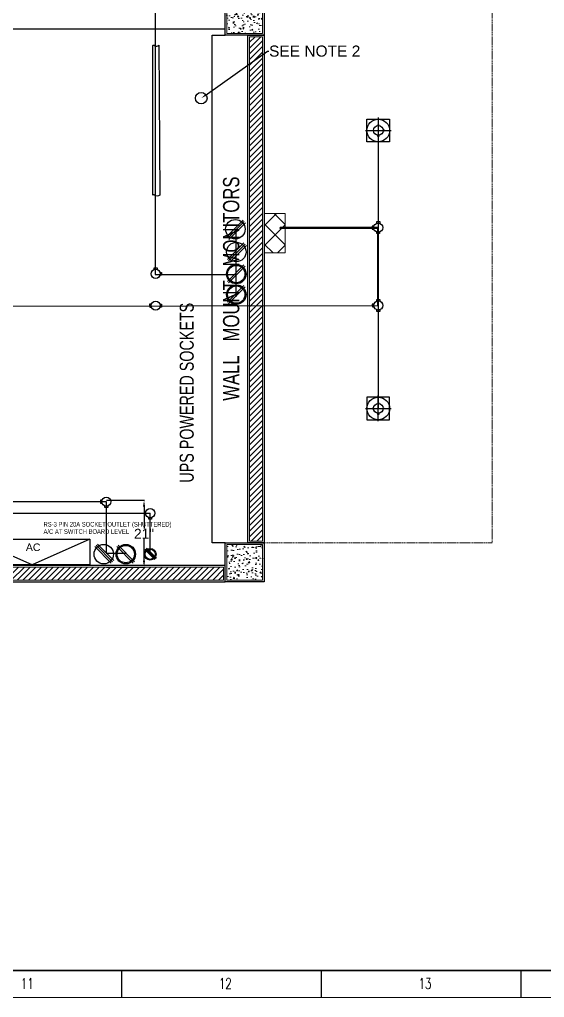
# Model space of a CAD drawing. Header units: inches. Extents: x 112 to 4169, y -2569 to 841.
# Drawn here: x 2215.4 to 2376.7, y 83.6 to 384.2 of the extents above; entities that cross this region are included whole.
import ezdxf
from ezdxf import colors
from ezdxf.entities.mleader import LeaderData, LeaderLine
from ezdxf.math import Vec2, Vec3

# ---------------------------------------------------------------- set-up
doc = ezdxf.new("R2010")
doc.units = ezdxf.units.IN
doc.header["$MEASUREMENT"] = 0
doc.linetypes.add('DASH', pattern=[0.35, 0.25, -0.1])
doc.layers.get('Defpoints').update_dxf_attribs({"lineweight": 0})
for name, color, linetype in [('Cables', 7, 'Continuous'), ('HVAC', 44, 'Continuous'), ('Lights', 7, 'Continuous'), ('PVC Conduit and Circular Boxes', 7, 'Continuous'), ('Sockets', 7, 'Continuous'), ('wall 05', 253, 'Continuous')]:
    doc.layers.add(name, color=color, linetype=linetype)
for name, color, linetype, lineweight in [('COLUMN', 1, 'Continuous', 25), ('HACTH', 8, 'Continuous', 9), ('Plaster Line', 254, 'Continuous', 15), ('Porch', 90, 'Continuous', 15), ('Switchboard', 30, 'Continuous', 13), ('Text', 252, 'Continuous', 15)]:
    doc.layers.add(name, color=color, linetype=linetype, lineweight=lineweight)
doc.styles.get("Standard").update_dxf_attribs({"font": 'arial.ttf'})
doc.styles.add('Swiss721', font='swisscl.ttf')
doc.styles.add('TEG BORDER', font='txt_qlt.shx', dxfattribs={"width": 0.7, "bigfont": 'hztxt.shx'})
doc.dimstyles.get("Standard").update_dxf_attribs({"dimtxt": 3, "dimasz": 2, "dimexe": 0.18, "dimexo": 0.0625, "dimgap": 0.09, "dimtad": 0, "dimtih": 1, "dimtoh": 1, "dimdec": 0, "dimzin": 0, "dimdsep": 46, "dimtxsty": 'Standard', "dimcen": 0.09, "dimclrd": 5, "dimadec": 0, "dimazin": 0, "dimtfac": 1, "dimtdec": 0, "dimtofl": 0, "dimtmove": 0, "dimatfit": 3, "dimfxl": 1, "dimtolj": 1, "dimtzin": 0, "dimarcsym": 0})

# ---------------------------------------------------------------- blocks, each defined once
blk = doc.blocks.new('C 12X12')
at = {"layer": 'HACTH'}
h = blk.add_hatch(dxfattribs=at)
h.set_pattern_fill('AR-CONC', color=256, scale=0.5, style=0)
h.set_pattern_definition([(50, (0, 0), (3.58630091, -0.313760675), [0.375, -4.125]), (355, (0, 0), (-0.69375667, 3.76096067), [0.3, -3.3]), (100.4514, (0.299, -0.026), (2.89254691, 3.44719771), [0.31870095, -3.50571056]), (46.1842, (0, 1), (5.33620524, -0.82759507), [0.5625, -6.1875]), (96.6356, (0.4447, 0.931), (4.67331353, 4.87058935), [0.47805144, -5.258565]), (351.1842, (0, 1), (4.67330973, 4.870593), [0.45, -4.95]), (21, (0.5, 0.75), (2.98453526, -2.01309445), [0.375, -4.125]), (326, (0.5, 0.75), (1.21657666, 3.62575023), [0.3, -3.3]), (71.4514, (0.7487, 0.5822), (4.20111314, 1.61265248), [0.31870095, -3.50571056]), (37.5, (0, 0), (0.060799277, 1.66446927), [0, -3.26, 0, -3.35, 0, -3.3125]), (7.5, (0, 0), (1.315347687, 1.97205856), [0, -1.91, 0, -3.185, 0, -1.2625]), (327.5, (-1.115, 0), (2.66911218, -0.112774359), [0, -1.25, 0, -3.9, 0, -5.175]), (317.5, (-1.615, 0), (2.915930847, 0.50052491), [0, -1.625, 0, -2.59, 0, -3.675])])
h.paths.add_polyline_path([(88279, -6819.5), (88279, -6808.5), (88268, -6808.5), (88268, -6819.5)])
at = {"layer": 'COLUMN'}
blk.add_lwpolyline([(88267.5, -6808), (88279.5, -6808), (88279.5, -6820), (88267.5, -6820)], close=True, dxfattribs=at)
at = {"layer": 'Plaster Line'}
blk.add_lwpolyline([(88268, -6808.5), (88279, -6808.5), (88279, -6819.5), (88268, -6819.5)], close=True, dxfattribs=at)
blk = doc.blocks.new('240 BORDER A2')
at = {"linetype": 'Continuous'}
blk.add_line((5, 5), (489, 5), dxfattribs=at)
for p, q in [((408.37, 0), (408.37, 5)), ((445.5, 0), (445.5, 5)), ((482.62, 0), (482.62, 5))]:
    blk.add_line(p, q)
at = {"color": 5, "lineweight": 15}
blk.add_lwpolyline([(0, 420), (594, 420), (594, 0), (0, 0)], close=True, dxfattribs=at)
blk.add_lwpolyline([(5, 415), (589, 415), (589, 5), (5, 5)], close=True)
at = {"char_height": 2, "width": 2, "attachment_point": 7, "style": 'TEG BORDER'}
for s, insert in [('\\pi0.3;11', (389.3, 1.59)), ('\\pi2.2204e-016;12', (426.42, 1.59)), ('\\pi2.2204e-016;13', (463.55, 1.59))]:
    blk.add_mtext(s, dxfattribs=dict(at, insert=insert))
blk = doc.blocks.new('*D635')
at = {"color": 0, "lineweight": -2, "transparency": 16777216}
for p, q in [((2242.11, 236.43), (2253.82, 236.43)), ((2242.15, 215.86), (2253.82, 215.86))]:
    blk.add_line(p, q, dxfattribs=at)
at = {"color": 5, "lineweight": -2, "transparency": 16777216}
for p, q in [((2253.64, 234.43), (2253.64, 227.74)), ((2253.64, 217.86), (2253.64, 224.55))]:
    blk.add_line(p, q, dxfattribs=at)
at = {"color": 5, "transparency": 16777216}
for points in [[(2253.3, 234.43), (2253.97, 234.43), (2253.64, 236.43)], [(2253.3, 217.86), (2253.97, 217.86), (2253.64, 215.86)]]:
    blk.add_solid(points, dxfattribs=at)
at = {"layer": 'Defpoints', "color": 0, "transparency": 16777216}
for p in [(2242.05, 236.43), (2253.64, 236.43), (2242.08, 215.86)]:
    blk.add_point(p, dxfattribs=at)
at = {"color": 0, "transparency": 16777216, "insert": (2253.64, 226.15), "char_height": 3, "attachment_point": 5}
blk.add_mtext('\\A1;21"', dxfattribs=at)

msp = doc.modelspace()

# ---------------------------------------------------------------- hatches: boundary and pattern name
at = {"layer": 'HACTH'}
h = msp.add_hatch(dxfattribs=at)
h.set_pattern_fill('ANSI31', color=256, scale=10, style=0)
h.set_pattern_definition([(45, (-121375.1227, -171118.0411), (-0.8838834765, 0.8838834765), [])])
h.paths.add_polyline_path([(2286.08, 223.86), (2290.08, 223.86), (2290.08, 378.86), (2286.08, 378.86)])
h = msp.add_hatch(dxfattribs=at)
h.set_pattern_fill('ANSI31', color=256, scale=10, style=0)
h.set_pattern_definition([(45, (-117178.1, -172473.7355), (-0.8838834765, 0.8838834765), [])])
h.paths.add_polyline_path([(2278.08, 211.86), (2278.08, 215.86), (2196.95, 215.86), (2196.95, 211.86)])
at = {"layer": 'Switchboard'}
h = msp.add_hatch(dxfattribs=at)
h.set_pattern_fill('ANSI37', color=256, scale=35, angle=270)
h.set_pattern_definition([(315, (1839.1933, 587.128), (3.093592, 3.093592), []), (45, (1839.1933, 587.128), (-3.093592, 3.093592), [])])
h.paths.add_polyline_path([(2290.58, 312.47), (2296.99, 312.47), (2296.99, 324.53), (2290.58, 324.53)])

# ---------------------------------------------------------------- linework, layer by layer
msp.add_line((1920.58, 381.36), (2278.58, 381.36))
at = {"color": 1}
msp.add_line((2295.44, 319.91), (2295.44, 320.21), dxfattribs=at)
for points in [[(2325.77, 351.56), (2325.77, 351.9), (2325.47, 351.9), (2325.47, 351.56)], [(2325.58, 350.88), (2325.62, 350.88)], [(2325.58, 350.77), (2325.58, 350.77)], [(2327.1, 349.94), (2327.44, 349.95), (2327.44, 350.24), (2327.1, 350.24)], [(2325.77, 348.59), (2325.77, 348.25), (2325.47, 348.25), (2325.47, 348.59)], [(2324.13, 264.78), (2323.79, 264.78), (2323.8, 264.48), (2324.13, 264.49)], [(2325.77, 266.14), (2325.77, 266.47), (2325.47, 266.47), (2325.47, 266.14)], [(2327.1, 264.78), (2327.44, 264.78), (2327.44, 264.48), (2327.1, 264.49)], [(2325.77, 263.16), (2325.77, 262.83), (2325.47, 262.83), (2325.47, 263.16)]]:
    msp.add_lwpolyline(points)
for centre, radius in [((2271.21, 359.99), 1.78), ((2325.62, 350.08), 1.49), ((2325.62, 264.65), 1.49)]:
    msp.add_circle(centre, radius)
at = {"layer": 'Cables', "color": 1, "lineweight": -3}
for p, q in [((2257.09, 461.31), (2257.09, 305.77)), ((2281.89, 319.57), (2281.89, 298.96)), ((2257.09, 305.77), (2281.89, 305.77))]:
    msp.add_line(p, q, dxfattribs=at)
at = {"layer": 'Cables', "color": 3}
for p, q in [((2325.62, 350.08), (2325.62, 264.65)), ((2325.62, 320.21), (2295.44, 320.21))]:
    msp.add_line(p, q, dxfattribs=at)
at = {"layer": 'Cables', "color": 1}
for p, q in [((2325.35, 319.91), (2295.44, 319.91)), ((2325.35, 319.91), (2325.35, 296.26)), ((1932.78, 295.74), (2325.35, 296.26)), ((1806.57, 236.01), (2242.05, 236.01)), ((2242.05, 236.01), (2242.05, 220.18)), ((2242.05, 220.18), (2248.24, 220.18))]:
    msp.add_line(p, q, dxfattribs=at)
at = {"layer": 'Cables', "color": 4}
for p in [(2099.19, 232.47), (2255.53, 219.83)]:
    msp.add_line(p, (2255.53, 232.47), dxfattribs=at)
at = {"layer": 'HVAC'}
for p, q in [((2219.26, 216.61), (2201.49, 224.45)), ((2237.02, 224.45), (2219.26, 216.61))]:
    msp.add_line(p, q, dxfattribs=at)
msp.add_lwpolyline([(2201.49, 224.45), (2237.02, 224.45), (2237.02, 216.61), (2201.49, 216.61)], close=True, dxfattribs=at)
at = {"layer": 'Lights', "color": 40}
for p, q in [((2325.62, 354.02), (2325.62, 346.14)), ((2321.68, 350.08), (2329.56, 350.08)), ((2325.62, 260.71), (2325.62, 268.59)), ((2321.68, 264.65), (2329.56, 264.65))]:
    msp.add_line(p, q, dxfattribs=at)
at = {"layer": 'Lights'}
for points in [[(2329.09, 346.6), (2322.14, 346.6), (2322.14, 353.55), (2329.09, 353.55)], [(2329.09, 268.13), (2322.14, 268.13), (2322.14, 261.17), (2329.09, 261.17)]]:
    msp.add_lwpolyline(points, close=True, dxfattribs=at)
for centre in [(2325.62, 350.08), (2325.62, 264.65)]:
    msp.add_circle(centre, 3.48, dxfattribs=at)
at = {"layer": 'Plaster Line'}
for points in [[(2290.08, 223.86), (2286.08, 223.86), (2286.08, 378.86), (2290.08, 378.86)], [(2278.08, 215.86), (2196.95, 215.86), (2196.95, 211.86), (2278.08, 211.86)]]:
    msp.add_lwpolyline(points, close=True, dxfattribs=at)
at = {"layer": 'Porch', "linetype": 'DASH', "ltscale": 1.5}
msp.add_lwpolyline([(2290.58, 391.36), (2360.59, 391.36), (2360.59, 223.36), (2290.58, 223.36)], dxfattribs=at)
at = {"layer": 'PVC Conduit and Circular Boxes'}
msp.add_lwpolyline([(2256.38, 376.18, -0.56347), (2256.88, 376.18, 0.336482), (2258.17, 376.25), (2258.46, 330.18, -0.314286), (2256.88, 330.18, 0.605884), (2256.36, 330.18)], format="xyb", close=True, dxfattribs=at)
for points in [[(2325.19, 321.56), (2325.19, 322.05), (2326.06, 322.05), (2326.07, 321.53)], [(2324.24, 320.63), (2323.75, 320.62), (2323.76, 319.75), (2324.26, 319.76)], [(2326.02, 318.88), (2326.02, 318.39), (2325.15, 318.39), (2325.15, 318.88)], [(2256.8, 307.35), (2256.8, 307.85), (2257.67, 307.85), (2257.67, 307.32)], [(2258.52, 306.44), (2259.02, 306.44), (2259.02, 305.57), (2258.52, 305.57)], [(2325.22, 297.65), (2325.22, 298.14), (2326.1, 298.14), (2326.1, 297.62)], [(2255.85, 296.68), (2255.36, 296.67), (2255.37, 295.79), (2255.86, 295.8)], [(2258.52, 296.7), (2259.02, 296.7), (2259.02, 295.82), (2258.52, 295.82)], [(2324.28, 296.72), (2323.78, 296.71), (2323.8, 295.84), (2324.29, 295.85)], [(2326.06, 294.97), (2326.06, 294.48), (2325.18, 294.48), (2325.18, 294.97)], [(2240.71, 236.43), (2240.22, 236.42), (2240.23, 235.55), (2240.72, 235.55)], [(2242.49, 234.68), (2242.49, 234.19), (2241.61, 234.19), (2241.61, 234.68)], [(2254.19, 232.88), (2253.7, 232.87), (2253.71, 232), (2254.21, 232.01)], [(2255.97, 231.14), (2255.97, 230.64), (2255.1, 230.64), (2255.1, 231.14)]]:
    msp.add_lwpolyline(points, dxfattribs=at)
for centre in [(2325.58, 320.21), (2257.19, 306.01), (2257.19, 296.26), (2325.62, 296.3), (2242.05, 236.01), (2255.53, 232.47)]:
    msp.add_circle(centre, 1.4, dxfattribs=at)
at = {"layer": 'Sockets', "color": 5}
for p, q in [((2278.97, 317.43), (2284.07, 322.53)), ((2279.34, 317.02), (2284.44, 322.12)), ((2279.71, 316.6), (2284.81, 321.7)), ((2279.25, 310.42), (2284.35, 315.52)), ((2279.61, 310), (2284.71, 315.1)), ((2279.98, 309.59), (2285.08, 314.69)), ((2243.98, 217.5), (2238.88, 222.6)), ((2244.39, 217.87), (2239.29, 222.97)), ((2243.57, 217.13), (2238.47, 222.23))]:
    msp.add_line(p, q, dxfattribs=at)
at = {"layer": 'Sockets', "color": 3}
for p, q in [((2279.25, 303.64), (2284.35, 308.74)), ((2279.61, 303.23), (2284.71, 308.33)), ((2279.25, 297.33), (2284.35, 302.43)), ((2279.62, 296.92), (2284.72, 302.02)), ((2250.75, 217.5), (2245.65, 222.6)), ((2250.34, 217.13), (2245.24, 222.23)), ((2253.9, 221.25), (2256.96, 218.19)), ((2254.15, 221.47), (2257.21, 218.41)), ((2254.4, 221.7), (2257.46, 218.64))]:
    msp.add_line(p, q, dxfattribs=at)
at = {"layer": 'Sockets', "color": 5}
for centre in [(2281.71, 319.73), (2281.99, 312.72), (2241.26, 219.87)]:
    msp.add_circle(centre, 2.99, dxfattribs=at)
at = {"layer": 'Sockets', "color": 3}
for centre, radius in [((2281.99, 305.95), 2.99), ((2281.99, 305.95), 2.67), ((2281.99, 299.64), 2.99), ((2281.99, 299.64), 2.67), ((2248.03, 219.87), 2.99), ((2248.03, 219.87), 2.67), ((2255.53, 219.83), 1.79), ((2255.53, 219.83), 1.56)]:
    msp.add_circle(centre, radius, dxfattribs=at)
at = {"layer": 'Switchboard'}
msp.add_lwpolyline([(2296.99, 324.53), (2296.99, 312.47), (2290.58, 312.47), (2290.58, 324.53)], close=True, dxfattribs=at)
at = {"layer": 'wall 05'}
msp.add_lwpolyline([(2278.58, 223.36), (2274.58, 223.36), (2274.58, 379.36), (2278.58, 379.36)], dxfattribs=at)
for points in [[(2290.58, 223.36), (2285.58, 223.36), (2285.58, 379.36), (2290.58, 379.36)], [(2278.58, 216.36), (2196.45, 216.36), (2196.45, 211.36), (2278.58, 211.36)]]:
    msp.add_lwpolyline(points, close=True, dxfattribs=at)

# ---------------------------------------------------------------- block references
at = {"xscale": 1.652949273830399, "yscale": 1.652949273830399, "zscale": 1.652949273830399}
msp.add_blockref('240 BORDER A2', (1571.77, 83.63), dxfattribs=at)
at = {"layer": 'HACTH'}
for p in [(-85988.92, 7199.36), (-85988.92, 7031.36)]:
    msp.add_blockref('C 12X12', p, dxfattribs=at)

# ---------------------------------------------------------------- texts
at = {"layer": 'Cables', "color": 68, "lineweight": 30, "style": 'Swiss721'}
msp.add_text('UPS POWERED SOCKETS', height=4.2944, rotation=90, dxfattribs=at).set_placement((2268.9, 241.84))
at = {"layer": 'HVAC'}
msp.add_text('AC', height=2.316, dxfattribs=at).set_placement((2217.32, 220.83))
at = {"layer": 'Sockets', "color": 3, "style": 'Swiss721'}
for s, p in [('RS-3 PIN 20A SOCKET OUTLET (SHUTTERED)', (2222.76, 228.34)), ('A/C AT SWITCH BOARD LEVEL', (2222.76, 226.1))]:
    msp.add_text(s, height=1.4315, dxfattribs=at).set_placement(p)
at = {"layer": 'Text', "insert": (2277.91, 301.46), "char_height": 5, "width": 95.3252, "attachment_point": 2, "rotation": 90, "style": 'Swiss721'}
msp.add_mtext('WALL   MOUNT   MONITORS', dxfattribs=at)

# ---------------------------------------------------------------- dimensions: what is measured, and where the dimension line sits
dim = msp.add_linear_dim(base=(2253.64, 236.43), p1=(2242.08, 215.86), p2=(2242.05, 236.43), angle=90, dimstyle='Standard', override={"dimpost": '"'})
dim.commit()
dim.dimension.update_dxf_attribs({"geometry": '*D635', "text_midpoint": (2253.64, 226.15)})

# ---------------------------------------------------------------- leaders
ml = msp.add_multileader_mtext('Standard')
ml.set_content('SEE NOTE 2', color=256)
ml.set_leader_properties()
ml.build(insert=Vec2(0, 0))
ml.multileader.update_dxf_attribs({"dogleg_length": 0.36, "arrow_head_size": 1.5})
ctx = ml.context
ctx.base_point, ctx.char_height, ctx.arrow_head_size, ctx.landing_gap_size, ctx.plane_origin = Vec3(2291.97, 374.45), 3.408, 1.5, 0.09, Vec3(2271.21, 359.99)
notes = []
notes.append((ctx, [(0, (1, 1, 0), (2291.61, 374.45), (1, 0), 0.36, [(0, [(2271.21, 359.99)], 0, [])])]))
ctx.mtext.insert, ctx.mtext.flow_direction = Vec3(2292.06, 376.18), 5
for ctx, leaders in notes:
    for number, flags, end, landing, length, lines in leaders:
        leader = LeaderData()
        leader.index, (leader.has_last_leader_line, leader.has_dogleg_vector, leader.attachment_direction) = number, flags
        leader.last_leader_point, leader.dogleg_vector, leader.dogleg_length = Vec3(end), Vec3(landing), length
        for number, points, colour, breaks in lines:
            line = LeaderLine()
            line.index, line.vertices, line.color, line.breaks = number, Vec3.list(points), colors.encode_raw_color(colour), breaks
            leader.lines.append(line)
        ctx.leaders.append(leader)

doc.saveas('drawing.dxf')
